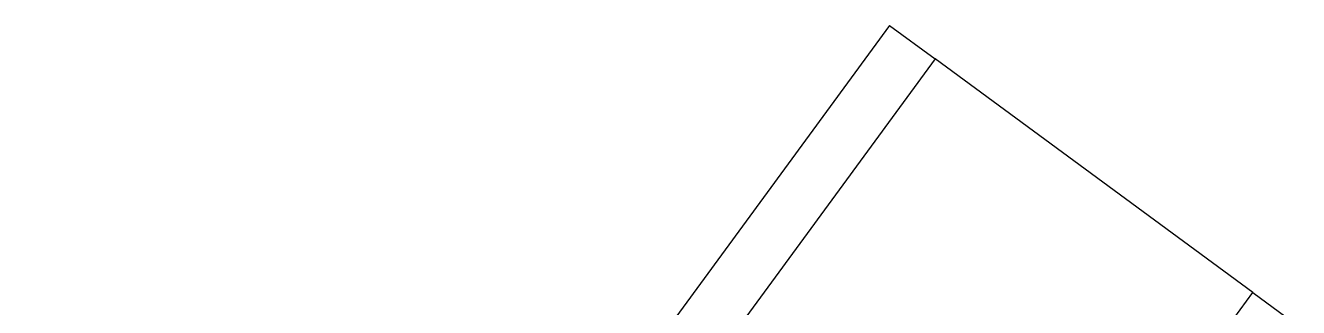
# Model space of a CAD drawing. Header units: metres. Extents: x 141303 to 146299, y 125960 to 127091.
# Drawn here: x 144688.399 to 144689.495, y 126057.191 to 126057.434 of the extents above; entities that cross this region are included whole.
import ezdxf

# ---------------------------------------------------------------- set-up
doc = ezdxf.new("R2010")
doc.units = ezdxf.units.M
doc.header["$MEASUREMENT"] = 0
doc.layers.add('Edges', color=7, linetype='Continuous')
doc.layers.add('FURNITURE', color=6, linetype='Continuous')

# ---------------------------------------------------------------- blocks, each defined once
blk = doc.blocks.new('X-ray Table pl')
at = {"layer": 'Edges'}
for p, q in [((2829.5, 1436.6), (814.1, 1436.6)), ((2829.5, 1436.6), (2829.5, 1385.5)), ((2829.5, 1385.5), (1829.5, 1385.5)), ((2829.5, 1029.5), (2829.5, 1385.5)), ((1829.5, 1029.5), (2829.5, 1029.5)), ((2829.5, 1029.5), (2829.5, 978.3))]:
    blk.add_line(p, q, dxfattribs=at)

msp = doc.modelspace()

# ---------------------------------------------------------------- block references
at = {"layer": 'FURNITURE', "xscale": 0.000953198610244418, "yscale": 0.000953198610244418, "zscale": 0.000953198610244418, "rotation": 53.71713307338759}
msp.add_blockref('X-ray Table pl', (144688.65112, 126054.44934), dxfattribs=at)

doc.saveas('drawing.dxf')
